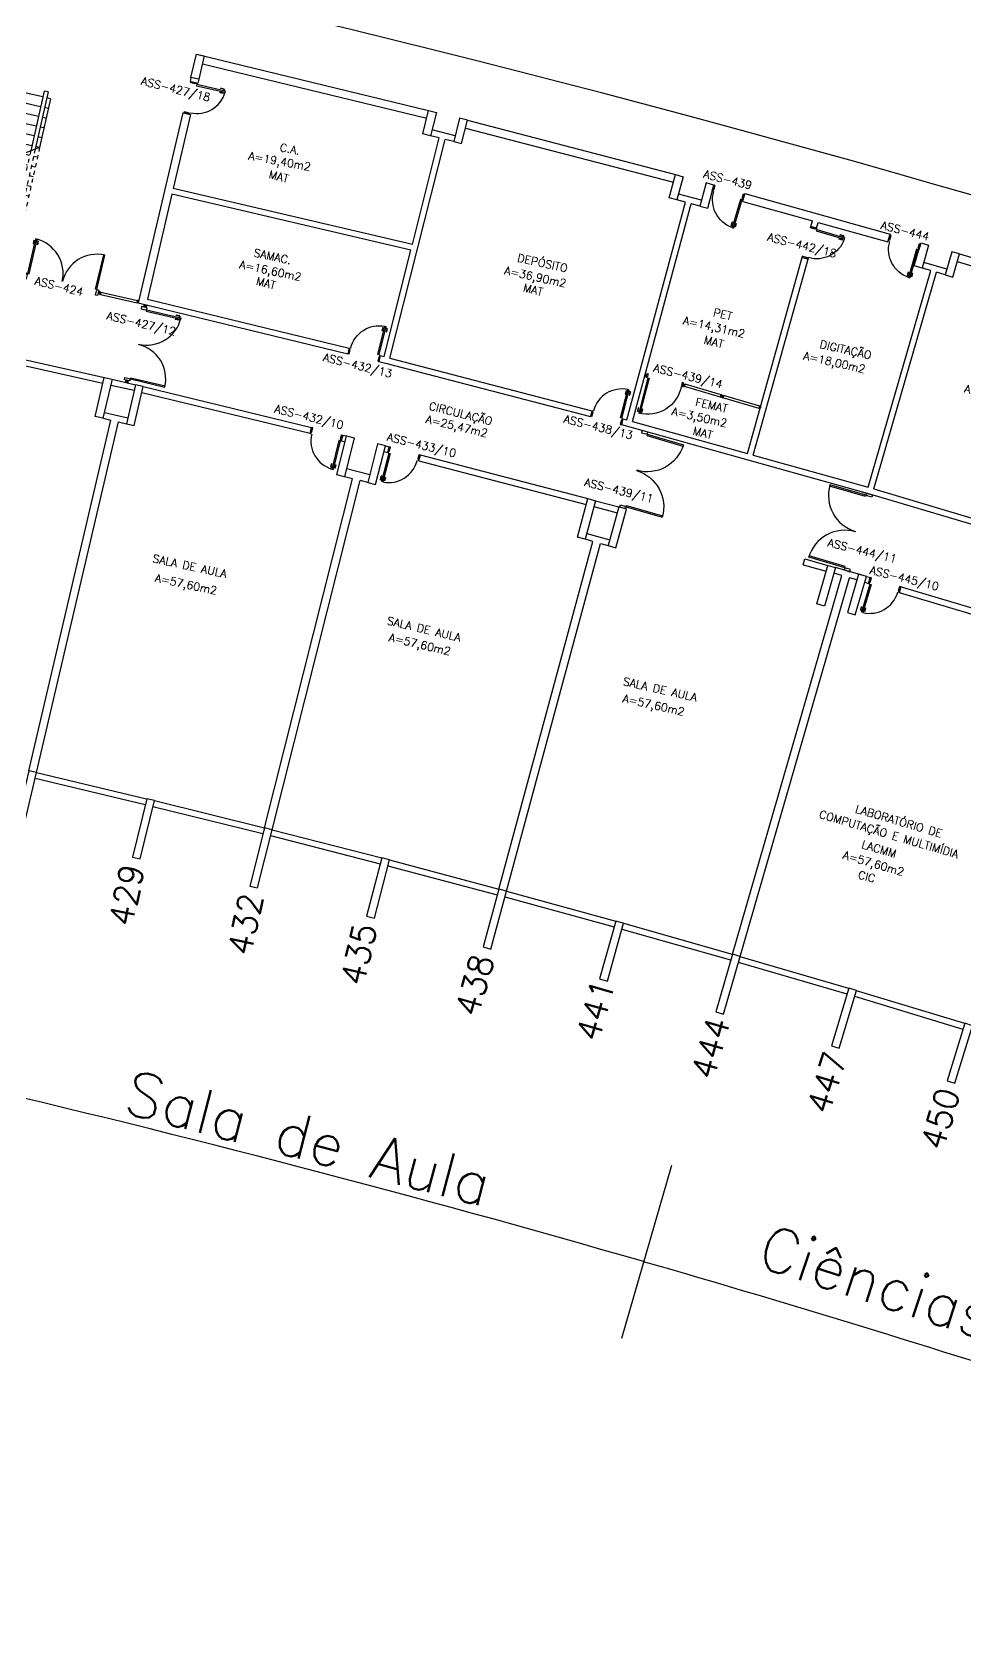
# Model space of a CAD drawing. Extents: x -152 to 150, y 325 to 437.
# Drawn here: x 81.53 to 104.85, y 325.47 to 365.49 of the extents above; entities that cross this region are included whole.
import ezdxf
from ezdxf.enums import TextEntityAlignment as Align

# ---------------------------------------------------------------- set-up
doc = ezdxf.new("R2010")
doc.units = 0
doc.header["$LTSCALE"] = 0.01
doc.header["$MEASUREMENT"] = 0
doc.header["$PDMODE"] = 98
doc.linetypes.add('HIDDEN2', pattern=[0.1875, 0.125, -0.0625])
doc.layers.get('0').update_dxf_attribs({"linetype": 'CONTINUOUS'})
doc.layers.get('DEFPOINTS').update_dxf_attribs({"linetype": 'CONTINUOUS'})
for name, color, linetype in [('ALV', 2, 'CONTINUOUS'), ('AREA', 2, 'CONTINUOUS'), ('BANC', 2, 'CONTINUOUS'), ('CENTRO_DE_CUSTO', 1, 'CONTINUOUS'), ('DIV', 2, 'CONTINUOUS'), ('ESC', 1, 'CONTINUOUS'), ('ESQ', 1, 'CONTINUOUS'), ('ESTR', 3, 'CONTINUOUS'), ('NOPILAR1', 2, 'CONTINUOUS'), ('PISO', 1, 'CONTINUOUS'), ('TEXTO', 2, 'CONTINUOUS'), ('TEXTO-CENTRO-CUSTO', 2, 'CONTINUOUS'), ('TEXTO-ENDEREÇO', 2, 'CONTINUOUS')]:
    doc.layers.add(name, color=color, linetype=linetype)
doc.styles.add('1', font='romans.shx')
doc.styles.add('NOPILAR', font='simplex.shx', dxfattribs={"height": 0.6})
doc.styles.add('UNB-100', font='simplex.shx', dxfattribs={"height": 3})
doc.styles.add('UNB-100-1', font='simplex.shx', dxfattribs={"height": 0.2})
doc.dimstyles.new('1-600', dxfattribs={"dimtxt": 1.1, "dimasz": 2.5, "dimexe": 2, "dimexo": 4, "dimgap": 0.2, "dimtad": 1, "dimdec": 0, "dimzin": 4, "dimdsep": 46, "dimlunit": 6, "dimtxsty": '1', "dimblk1": 'NONE', "dimblk2": 'NONE', "dimsah": 1, "dimcen": 0, "dimclrd": 2, "dimclre": 2, "dimclrt": 2, "dimadec": 0, "dimazin": 0, "dimtfac": 1, "dimtdec": 0, "dimtmove": 2, "dimatfit": 3, "dimldrblk": 'NONE', "dimfxl": 0, "dimtolj": 1, "dimtzin": 0, "dimarcsym": 0})

# ---------------------------------------------------------------- blocks, each defined once
blk = doc.blocks.new('PILAR-SSC')
blk.add_lwpolyline([(0.003, -72.467), (0.003, -73.967), (0.203, -73.967), (0.203, -72.467)], close=True)
blk = doc.blocks.new('PTDP-SSC')
at = {"color": 2}
for p, q in [((0.055, 1.015), (0.09, 1.015)), ((0.055, 0.075), (0.055, 1.015)), ((0.09, 0.075), (0.09, 1.015)), ((1.91, 0.075), (1.91, 1.015)), ((1.945, 1.015), (1.91, 1.015)), ((1.945, 0.075), (1.945, 1.015)), ((0.05, 0.075), (0, 0.075)), ((0, 0.075), (0, -0.075)), ((0.05, 0.04), (0.05, 0.075)), ((0.06, 0.04), (0.05, 0.04)), ((0.055, 0.075), (0.09, 0.075)), ((0.06, -0.075), (0.06, 0.04)), ((1.945, 0.075), (1.91, 0.075)), ((1.94, -0.075), (1.94, 0.04)), ((1.94, 0.04), (1.95, 0.04)), ((1.95, 0.04), (1.95, 0.075)), ((1.95, 0.075), (2, 0.075)), ((2, 0.075), (2, -0.075)), ((0, -0.075), (0.06, -0.075)), ((2, -0.075), (1.94, -0.075))]:
    blk.add_line(p, q, dxfattribs=at)
at = {"color": 1}
for centre, start, end in [((0.055, 0.075), 0, 90), ((1.945, 0.075), 90, 180)]:
    blk.add_arc(centre, 0.94, start, end, dxfattribs=at)
blk = doc.blocks.new('ESCASS-SSC')
at = {"layer": 'ESC'}
for p, q in [((-2.66, -1.888), (-2.66, -4.249)), ((-0.6, -1.888), (-2.66, -1.888)), ((-0.6, -1.738), (-0.6, -3.271)), ((-0.5, -1.738), (-0.6, -1.738)), ((-0.5, -1.738), (-0.5, -3.204)), ((-0.4, -1.888), (-0.5, -1.888)), ((-0.4, -1.888), (-0.4, -3.138)), ((-0.6, -2.138), (-2.66, -2.138)), ((-0.6, -2.388), (-2.66, -2.388)), ((-0.4, -2.138), (-0.5, -2.138)), ((-0.4, -2.388), (-0.5, -2.388)), ((-0.6, -2.638), (-2.66, -2.638)), ((-0.4, -2.638), (-0.5, -2.638)), ((-0.6, -2.888), (-2.66, -2.888)), ((-0.4, -3.138), (-2.66, -4.638)), ((-0.6, -3.138), (-2.66, -3.138)), ((-0.4, -2.888), (-0.5, -2.888)), ((-0.4, -3.138), (-0.5, -3.138)), ((-0.777, -3.388), (-2.66, -3.388)), ((-1.153, -3.638), (-2.66, -3.638)), ((-1.53, -3.888), (-2.66, -3.888)), ((-1.907, -4.138), (-2.66, -4.138)), ((-2.283, -4.388), (-2.66, -4.388))]:
    blk.add_line(p, q, dxfattribs=at)
at = {"layer": 'ESC', "linetype": 'HIDDEN2'}
for p, q in [((-0.4, -3.138), (-0.4, -6.388)), ((-0.6, -3.388), (-0.777, -3.388)), ((-0.6, -3.271), (-0.6, -6.538)), ((-0.5, -3.204), (-0.5, -6.538)), ((-0.4, -3.388), (-0.5, -3.388)), ((-0.6, -3.888), (-1.53, -3.888)), ((-0.6, -3.638), (-1.153, -3.638)), ((-0.4, -3.638), (-0.5, -3.638)), ((-0.4, -3.888), (-0.5, -3.888)), ((-2.66, -4.268), (-2.66, -6.388)), ((-0.6, -4.388), (-2.283, -4.388)), ((-0.6, -4.138), (-1.907, -4.138)), ((-0.4, -4.138), (-0.5, -4.138)), ((-0.4, -4.388), (-0.5, -4.388)), ((-0.6, -4.638), (-2.66, -4.638)), ((-0.4, -4.638), (-0.5, -4.638)), ((-0.6, -4.888), (-2.66, -4.888)), ((-0.6, -5.138), (-2.66, -5.138)), ((-0.4, -4.888), (-0.5, -4.888)), ((-0.4, -5.138), (-0.5, -5.138)), ((-0.6, -5.388), (-2.66, -5.388)), ((-0.4, -5.388), (-0.5, -5.388)), ((-0.6, -5.638), (-2.66, -5.638)), ((-0.6, -5.888), (-2.66, -5.888)), ((-0.4, -5.638), (-0.5, -5.638)), ((-0.4, -5.888), (-0.5, -5.888)), ((-0.6, -6.138), (-2.66, -6.138)), ((-0.6, -6.388), (-2.66, -6.388)), ((-0.4, -6.138), (-0.5, -6.138)), ((-0.4, -6.388), (-0.5, -6.388)), ((-0.5, -6.538), (-0.6, -6.538))]:
    blk.add_line(p, q, dxfattribs=at)
blk = doc.blocks.new('ESCASSS-SSC')
at = {"layer": 'ALV', "xscale": -1}
blk.add_blockref('ESCASS-SSC', (0, 0), dxfattribs=at)
blk = doc.blocks.new('MTT-SSC')
for p, q in [((-0.006, 0.03), (-0.03, 0.03)), ((-0.03, 0.008), (-0.03, 0.03)), ((-0.03, 0.008), (-0.02, 0.008)), ((-0.02, -0.008), (-0.02, 0.008)), ((-0.006, 0.0205), (-0.006, 0.03)), ((0.006, 0.0205), (-0.006, 0.0205)), ((0.0051, 0), (-0.0051, 0)), ((-0.0051, 0), (0.0051, 0)), ((0, -0.0051), (0, 0.0051)), ((0, 0.0051), (0, -0.0051)), ((0.006, 0.0205), (0.006, 0.03)), ((0.006, 0.03), (0.03, 0.03)), ((0.02, -0.008), (0.02, 0.008)), ((0.03, 0.008), (0.02, 0.008)), ((0.03, 0.008), (0.03, 0.03)), ((-0.03, -0.008), (-0.02, -0.008)), ((-0.03, -0.008), (-0.03, -0.03)), ((-0.03, -0.03), (-0.006, -0.03)), ((-0.03, -0.03), (-0.009, -0.03)), ((-0.009, -0.03), (-0.027, -0.03)), ((-0.006, -0.0205), (-0.006, -0.03)), ((-0.006, -0.0205), (-0.006, -0.03)), ((0.006, -0.0205), (-0.006, -0.0205)), ((-0.006, -0.0205), (0.006, -0.0205)), ((0.006, -0.0205), (0.006, -0.03)), ((0.006, -0.0205), (0.006, -0.03)), ((0.03, -0.03), (0.006, -0.03)), ((0.03, -0.008), (0.02, -0.008)), ((0.03, -0.008), (0.03, -0.03))]:
    blk.add_line(p, q)
blk = doc.blocks.new('MTINI-SSC')
for p, q in [((-0.03, 0.008), (-0.03, 0.028)), ((-0.03, 0.028), (-0.008, 0.028)), ((-0.03, 0.008), (-0.02, 0.008)), ((-0.02, 0), (-0.02, 0.008)), ((-0.001, 0), (-0.02, 0)), ((-0.008, 0.019), (-0.008, 0.028)), ((0.008, 0.019), (-0.008, 0.019)), ((0.005, 0), (-0.005, 0)), ((0.02, 0), (-0.001, 0)), ((0, -0.005), (0, 0.005)), ((0.008, 0.019), (0.008, 0.028)), ((0.03, 0.028), (0.008, 0.028)), ((0.03, 0.008), (0.02, 0.008)), ((0.02, 0), (0.02, 0.008)), ((0.03, 0.008), (0.03, 0.028))]:
    blk.add_line(p, q)
blk = doc.blocks.new('DIV-SSC')
for p, q in [((-0.005, 0), (0.005, 0)), ((0, 0.005), (0, -0.005)), ((-0.03, -0.03), (-0.03, -0.97)), ((0.03, -0.03), (-0.03, -0.03)), ((-0.03, -0.03), (-0.009, -0.03)), ((-0.009, -0.03), (-0.027, -0.03)), ((-0.006, -0.02), (0.006, -0.02)), ((-0.006, -0.02), (-0.006, -0.03)), ((-0.005, -0.022), (0.005, -0.022)), ((-0.005, -0.022), (-0.005, -0.029)), ((0.005, -0.029), (-0.005, -0.029)), ((0.005, -0.03), (-0.005, -0.03)), ((0.005, -0.022), (0.005, -0.029)), ((0.006, -0.02), (0.006, -0.03)), ((0.03, -0.03), (0.03, -0.97)), ((0.03, -0.97), (-0.03, -0.97)), ((0.007, -0.999), (-0.007, -0.999)), ((-0.006, -0.98), (-0.006, -0.97)), ((-0.006, -0.98), (0.006, -0.98)), ((0.005, -0.97), (-0.005, -0.97)), ((0, -0.991), (0, -1.006)), ((0.006, -0.98), (0.006, -0.97))]:
    blk.add_line(p, q)
blk = doc.blocks.new('A$C73356FFD')
at = {"layer": 'DIV'}
for p, q in [((0.025, 0.03), (0.035, 0.03)), ((0.035, 0.03), (0.025, 0.03)), ((0.03, 0.025), (0.03, 0.035)), ((0.03, 0.035), (0.03, 0.025))]:
    blk.add_line(p, q, dxfattribs=at)
blk.add_lwpolyline([(0.009, 0.036), (0, 0.036), (0, 0.06), (0.022, 0.06), (0.022, 0.05), (0.038, 0.05), (0.038, 0.06), (0.06, 0.06), (0.06, 0.036), (0.05, 0.036), (0.05, 0.024), (0.06, 0.024), (0.06, 0), (0.038, 0), (0.038, 0.01), (0.022, 0.01), (0.022, 0), (0, 0), (0, 0.024), (0.009, 0.024)], close=True, dxfattribs=at)
blk = doc.blocks.new('A$C265F004B')
at = {"linetype": 'Continuous'}
blk.add_blockref('A$C73356FFD', (0, 0), dxfattribs=at)
blk = doc.blocks.new('PD80-SSC')
at = {"color": 2}
for p, q in [((-0.777, 0.01), (-0.777, -0.03)), ((-0.777, 0.01), (-0.687, 0.01)), ((-0.687, 0), (-0.687, 0.01)), ((-0.075, 0), (0.075, 0)), ((-0.075, 0), (-0.075, -0.02)), ((0.075, -0.03), (0.075, 0)), ((-0.817, -0.065), (-0.817, -0.03)), ((-0.085, -0.03), (-0.817, -0.03)), ((-0.085, -0.065), (-0.817, -0.065)), ((-0.777, -0.105), (-0.777, -0.065)), ((-0.777, -0.105), (-0.687, -0.105)), ((-0.767, 0), (-0.767, -0.03)), ((-0.767, 0), (-0.687, 0)), ((-0.767, -0.095), (-0.767, -0.065)), ((-0.767, -0.095), (-0.687, -0.095)), ((-0.687, -0.095), (-0.687, -0.105)), ((-0.085, -0.03), (-0.085, -0.065)), ((-0.075, -0.02), (-0.04, -0.02)), ((-0.04, -0.03), (-0.04, -0.02)), ((-0.04, -0.03), (0.075, -0.03)), ((-0.075, -0.781), (-0.04, -0.781)), ((-0.075, -0.801), (-0.075, -0.781)), ((-0.04, -0.771), (0.075, -0.771)), ((-0.04, -0.771), (-0.04, -0.781)), ((0.075, -0.771), (0.075, -0.801)), ((-0.075, -0.801), (0.075, -0.801)), ((-0.075, -0.802), (0.075, -0.802))]:
    blk.add_line(p, q, dxfattribs=at)
at = {"color": 1}
blk.add_arc((-0.085, -0.03), 0.731, 182.6571, 270, dxfattribs=at)
blk = doc.blocks.new('PE80-SSC')
at = {"color": 2}
for p, q in [((0.075, 0), (-0.075, 0)), ((-0.075, -0.03), (-0.075, 0)), ((0.075, 0), (0.075, -0.02)), ((0.777, 0.01), (0.687, 0.01)), ((0.687, 0), (0.687, 0.01)), ((0.777, 0.01), (0.777, -0.03)), ((0.04, -0.03), (-0.075, -0.03)), ((0.075, -0.02), (0.04, -0.02)), ((0.04, -0.03), (0.04, -0.02)), ((0.085, -0.03), (0.817, -0.03)), ((0.085, -0.03), (0.085, -0.065)), ((0.085, -0.065), (0.817, -0.065)), ((0.767, 0), (0.687, 0)), ((0.767, -0.095), (0.687, -0.095)), ((0.687, -0.095), (0.687, -0.105)), ((0.777, -0.105), (0.687, -0.105)), ((0.767, 0), (0.767, -0.03)), ((0.767, -0.095), (0.767, -0.065)), ((0.777, -0.105), (0.777, -0.065)), ((0.817, -0.065), (0.817, -0.03)), ((0.04, -0.771), (-0.075, -0.771)), ((-0.075, -0.771), (-0.075, -0.801)), ((0.04, -0.771), (0.04, -0.781)), ((0.075, -0.781), (0.04, -0.781)), ((0.075, -0.801), (0.075, -0.781)), ((0.075, -0.801), (-0.075, -0.801)), ((0.075, -0.802), (-0.075, -0.802))]:
    blk.add_line(p, q, dxfattribs=at)
at = {"color": 1}
blk.add_arc((0.085, -0.03), 0.731, 270, 357.3429, dxfattribs=at)
blk = doc.blocks.new('*D81')
at = {"layer": 'DEFPOINTS', "color": 0}
for p in [(99.036, 342.436), (98.62, 340.995), (122.267, 334.866), (121.754, 333.457), (112.016, 329.987)]:
    blk.add_point(p, dxfattribs=at)
at = {"layer": 'TEXTO-CENTRO-CUSTO', "color": 2, "lineweight": -2}
for p, q in [((97.511, 337.152), (96.264, 332.828)), ((120.386, 329.698), (118.846, 325.469))]:
    blk.add_line(p, q, dxfattribs=at)
blk.add_arc((-0.447, -2.286), 350.79, 70, 73.90244, dxfattribs=at)
at = {"layer": 'TEXTO-CENTRO-CUSTO', "color": 2, "insert": (108.527, 332.13), "char_height": 1.1, "attachment_point": 5, "rotation": 341.9512, "style": '1'}
blk.add_mtext('\\A1;Ciências da Computação', dxfattribs=at)
blk = doc.blocks.new('_NONE')
at = {"color": 0, "linetype": 'ByBlock'}
blk.add_circle((0, 0), 0.25, dxfattribs=at)
blk = doc.blocks.new('*D67')
at = {"layer": 'DEFPOINTS', "color": 0}
for p in [(81.449, 347.023), (81.107, 345.563), (99.036, 342.436), (98.62, 340.995), (91.114, 336.346)]:
    blk.add_point(p, dxfattribs=at)
at = {"layer": 'TEXTO-CENTRO-CUSTO', "color": 2, "lineweight": -2}
for p, q in [((80.195, 341.668), (79.172, 337.293)), ((97.511, 337.152), (96.264, 332.83))]:
    blk.add_line(p, q, dxfattribs=at)
blk.add_arc((0.367, 0.532), 347.859, 73.90244, 76.82927, dxfattribs=at)
at = {"layer": 'TEXTO-CENTRO-CUSTO', "color": 2, "insert": (88.441, 337.832), "char_height": 1.1, "attachment_point": 5, "rotation": 345.3659, "style": '1'}
blk.add_mtext('\\A1;Sala de Aula', dxfattribs=at)
blk = doc.blocks.new('PDV2E-SSC')
at = {"layer": 'DIV'}
for p, q in [((0.034, 0.925), (0.034, 0.835)), ((0.034, 0.925), (0.074, 0.925)), ((0.044, 0.835), (0.034, 0.835)), ((0.044, 0.915), (0.044, 0.835)), ((0.044, 0.915), (0.074, 0.915)), ((0.076, 0.05), (0.076, 0.965)), ((0.106, 0.965), (0.076, 0.965)), ((0.106, 0.05), (0.106, 0.965)), ((0.148, 0.925), (0.108, 0.925)), ((0.138, 0.915), (0.108, 0.915)), ((0.138, 0.915), (0.138, 0.835)), ((0.138, 0.835), (0.148, 0.835)), ((0.148, 0.925), (0.148, 0.835)), ((0.031, 0.05), (0.031, -0.05)), ((0.051, 0.05), (0.031, 0.05)), ((0.051, 0.02), (0.051, 0.05)), ((0.051, 0.02), (0.061, 0.02)), ((0.061, -0.05), (0.061, 0.02)), ((0.076, 0.05), (0.106, 0.05)), ((0.95, 0.02), (0.94, 0.02)), ((0.94, -0.05), (0.94, 0.02)), ((0.95, 0.02), (0.95, 0.05)), ((0.95, 0.05), (0.97, 0.05)), ((0.97, 0.05), (0.97, 0.035)), ((0.97, 0.035), (0.97, -0.035)), ((0.031, -0.05), (0.061, -0.05)), ((0.97, -0.05), (0.94, -0.05)), ((0.97, -0.035), (0.97, -0.05))]:
    blk.add_line(p, q, dxfattribs=at)
at = {"layer": 'DIV', "color": 1}
blk.add_arc((0.076, 0.1), 0.865, 356.6786, 90, dxfattribs=at)

msp = doc.modelspace()

# ---------------------------------------------------------------- linework, layer by layer
at = {"layer": 'ALV'}
for p, q in [((85.64, 364.934), (91.444, 363.524)), ((85.789, 364.692), (91.396, 363.33)), ((85.503, 364.35), (85.48, 364.249)), ((85.48, 364.249), (85.675, 364.206)), ((85.698, 364.305), (85.675, 364.206)), ((85.297, 363.468), (84.184, 358.713)), ((85.492, 363.425), (85.06, 361.578)), ((85.297, 363.468), (85.492, 363.425)), ((92.11, 362.892), (91.528, 363.039)), ((92.363, 363.086), (97.561, 361.729)), ((92.413, 363.28), (97.611, 361.922)), ((90.477, 357.336), (91.855, 362.802)), ((91.039, 360.178), (91.709, 362.838)), ((91.709, 362.838), (91.491, 362.893)), ((92.073, 362.747), (91.855, 362.802)), ((85.026, 361.432), (84.413, 358.811)), ((91.002, 360.033), (85.026, 361.432)), ((91.039, 360.178), (85.06, 361.578)), ((98.267, 361.279), (97.687, 361.436)), ((99.295, 361.253), (99.349, 361.446)), ((99.349, 361.446), (102.978, 360.432)), ((96.395, 355.791), (97.865, 361.232)), ((96.54, 355.752), (98.01, 361.193)), ((97.865, 361.232), (97.648, 361.291)), ((98.227, 361.134), (98.01, 361.193)), ((99.295, 361.253), (101.038, 360.766)), ((100.998, 360.622), (101.038, 360.766)), ((100.998, 360.622), (101.142, 360.582)), ((101.142, 360.582), (101.183, 360.726)), ((101.183, 360.726), (102.924, 360.239)), ((102.924, 360.239), (102.978, 360.432)), ((90.332, 357.373), (91.002, 360.033)), ((100.79, 359.88), (100.935, 359.839)), ((104.712, 359.939), (108.998, 358.662)), ((102.43, 354.106), (103.993, 359.522)), ((102.575, 354.065), (104.137, 359.48)), ((103.993, 359.522), (103.777, 359.584)), ((103.993, 359.522), (103.777, 359.584)), ((104.395, 359.562), (103.819, 359.728)), ((104.354, 359.418), (104.137, 359.48)), ((104.655, 359.747), (108.941, 358.47)), ((84.184, 358.713), (89.42, 357.44)), ((84.413, 358.811), (89.456, 357.586)), ((79.025, 357.821), (83.338, 356.851)), ((78.996, 357.673), (83.303, 356.705)), ((89.456, 357.586), (89.42, 357.44)), ((90.235, 357.397), (90.199, 357.251)), ((90.235, 357.397), (90.332, 357.373)), ((90.199, 357.251), (90.368, 357.21)), ((90.368, 357.21), (95.488, 355.873)), ((90.477, 357.336), (95.522, 356.019)), ((83.498, 356.662), (84.083, 356.53)), ((83.532, 356.806), (84.116, 356.669)), ((84.311, 356.623), (88.516, 355.602)), ((84.276, 356.478), (88.48, 355.456)), ((81.449, 347.023), (83.5, 355.786)), ((83.305, 355.832), (83.5, 355.786)), ((83.339, 355.978), (83.923, 355.841)), ((95.522, 356.019), (95.488, 355.873)), ((96.298, 355.816), (96.264, 355.67)), ((96.298, 355.816), (96.395, 355.791)), ((96.54, 355.752), (99.413, 354.949)), ((81.644, 346.978), (83.694, 355.741)), ((83.694, 355.741), (83.889, 355.695)), ((88.516, 355.602), (88.48, 355.456)), ((89.295, 355.412), (89.259, 355.267)), ((89.295, 355.412), (89.393, 355.389)), ((96.264, 355.673), (102.461, 353.942)), ((89.259, 355.267), (89.358, 355.243)), ((90.325, 354.999), (90.423, 354.973)), ((90.363, 355.144), (90.461, 355.119)), ((90.423, 354.973), (90.461, 355.119)), ((89.973, 354.418), (89.391, 354.564)), ((91.199, 354.771), (91.236, 354.916)), ((91.199, 354.771), (95.385, 353.678)), ((91.236, 354.916), (95.423, 353.823)), ((99.557, 354.909), (102.43, 354.106)), ((87.337, 345.594), (89.537, 354.321)), ((87.531, 345.545), (89.731, 354.272)), ((89.537, 354.321), (89.342, 354.37)), ((89.924, 354.224), (89.731, 354.272)), ((95.615, 353.771), (96.194, 353.614)), ((102.297, 353.988), (102.461, 353.942)), ((102.461, 353.942), (107.528, 352.433)), ((102.575, 354.065), (107.572, 352.576)), ((95.576, 353.626), (96.155, 353.47)), ((95.394, 352.95), (95.973, 352.794)), ((93.2, 344.065), (95.548, 352.753)), ((93.393, 344.013), (95.741, 352.701)), ((95.548, 352.753), (95.354, 352.806)), ((95.741, 352.701), (95.934, 352.649)), ((100.804, 352.172), (101.384, 352.01)), ((100.846, 352.317), (101.425, 352.155)), ((99.036, 342.436), (101.768, 351.9)), ((99.229, 342.381), (101.96, 351.844)), ((101.768, 351.9), (101.574, 351.956)), ((102.192, 351.933), (101.616, 352.1)), ((102.151, 351.789), (101.96, 351.844)), ((102.386, 351.878), (102.193, 351.933)), ((102.386, 351.878), (102.485, 351.848)), ((102.441, 351.705), (102.485, 351.848)), ((102.343, 351.734), (102.441, 351.705)), ((103.209, 351.476), (103.254, 351.619)), ((103.209, 351.476), (107.353, 350.242)), ((103.254, 351.619), (107.398, 350.385)), ((81.641, 346.978), (84.394, 346.322)), ((81.607, 346.832), (84.359, 346.176)), ((84.588, 346.274), (87.337, 345.594)), ((84.552, 346.129), (87.299, 345.449)), ((87.492, 345.4), (90.232, 344.697)), ((87.529, 345.546), (90.27, 344.842)), ((90.425, 344.647), (93.16, 343.92)), ((90.463, 344.792), (93.198, 344.065)), ((93.351, 343.869), (96.08, 343.119)), ((93.391, 344.013), (96.12, 343.263)), ((96.271, 343.065), (98.993, 342.292)), ((96.312, 343.21), (99.034, 342.437)), ((99.184, 342.237), (101.9, 341.441)), ((99.226, 342.381), (101.942, 341.585)), ((102.09, 341.384), (104.798, 340.565)), ((102.133, 341.528), (104.842, 340.709))]:
    msp.add_line(p, q, dxfattribs=at)
msp.add_lwpolyline([(100.804, 352.172), (100.846, 352.317)], dxfattribs=at)
at = {"layer": 'BANC'}
for p, q in [((99.413, 354.949), (100.79, 359.88)), ((99.557, 354.909), (100.935, 359.839))]:
    msp.add_line(p, q, dxfattribs=at)
at = {"layer": 'DIV'}
for p, q in [((81.577, 360.283), (81.555, 360.196)), ((81.565, 360.193), (81.556, 360.195)), ((81.584, 360.271), (81.565, 360.193)), ((81.577, 360.283), (81.616, 360.273)), ((81.584, 360.271), (81.613, 360.264)), ((81.675, 360.249), (81.645, 360.256)), ((81.687, 360.256), (81.648, 360.266)), ((81.675, 360.249), (81.656, 360.171)), ((81.656, 360.171), (81.665, 360.169)), ((81.687, 360.256), (81.665, 360.169)), ((85.112, 358.311), (85.11, 358.302)), ((85.198, 358.28), (85.11, 358.301)), ((85.19, 358.292), (85.112, 358.311)), ((85.135, 358.402), (85.137, 358.411)), ((85.212, 358.383), (85.135, 358.402)), ((85.224, 358.39), (85.137, 358.411)), ((85.19, 358.292), (85.197, 358.321)), ((85.198, 358.28), (85.207, 358.319)), ((85.212, 358.383), (85.205, 358.353)), ((85.224, 358.39), (85.215, 358.351))]:
    msp.add_line(p, q, dxfattribs=at)
at = {"layer": 'ESTR'}
for points in [[(85.835, 364.889), (85.698, 364.305), (85.503, 364.35), (85.64, 364.934)], [(91.637, 363.475), (91.49, 362.894), (91.296, 362.943), (91.443, 363.524)], [(92.219, 363.329), (92.072, 362.747), (92.266, 362.698), (92.412, 363.28)], [(97.804, 361.87), (97.647, 361.291), (97.454, 361.343), (97.611, 361.923)], [(98.383, 361.714), (98.226, 361.135), (98.419, 361.083), (98.576, 361.662)], [(103.942, 360.161), (103.776, 359.584), (103.584, 359.64), (103.75, 360.216)], [(104.519, 359.994), (104.352, 359.418), (104.545, 359.362), (104.711, 359.939)], [(83.337, 356.851), (83.532, 356.806), (83.304, 355.832), (83.109, 355.878)], [(84.116, 356.669), (83.888, 355.696), (84.083, 355.65), (84.311, 356.624)], [(89.392, 355.389), (89.586, 355.34), (89.342, 354.37), (89.148, 354.419)], [(90.168, 355.193), (89.924, 354.224), (90.118, 354.175), (90.362, 355.144)], [(95.422, 353.823), (95.615, 353.771), (95.354, 352.806), (95.161, 352.858)], [(96.194, 353.614), (95.933, 352.649), (96.126, 352.597), (96.387, 353.562)], [(101.424, 352.155), (101.616, 352.1), (101.339, 351.139), (101.147, 351.194)], [(102.192, 351.933), (101.915, 350.973), (102.107, 350.917), (102.385, 351.878)]]:
    msp.add_lwpolyline(points, close=True, dxfattribs=at)
at = {"layer": 'PISO'}
for radius, end in [(382.359, 90.01762), (375.744, 90.01793)]:
    msp.add_arc((0.463, 0.506), radius, 69.08957, end, dxfattribs=at)

# ---------------------------------------------------------------- block references
at = {"xscale": -1, "rotation": 165.5526720614461}
msp.add_blockref('PDV2E-SSC', (96.862, 356.91), dxfattribs=at)
at = {"layer": 'DIV', "yscale": 0.9392882623047285, "zscale": 0.9392882623047237}
for p, xscale, rotation in [((81.357, 359.396), 0.9392882623047221, 346.822681260948), ((84.337, 358.609), 0.9392882623047254, 256.8226812609472)]:
    msp.add_blockref('PTDP-SSC', p, dxfattribs=dict(at, xscale=xscale, rotation=rotation))
at = {"layer": 'DIV', "xscale": -1}
for name, p, rotation in [('MTT-SSC', (83.216, 358.961), 167.3167650998222), ('DIV-SSC', (83.216, 358.961), 77.3167650998213), ('MTINI-SSC', (84.191, 358.742), 77.3167650998165), ('MTINI-SSC', (96.862, 356.91), 255.3261927030362), ('MTINI-SSC', (99.739, 356.095), 73.39480630545201)]:
    msp.add_blockref(name, p, dxfattribs=dict(at, rotation=rotation))
at = {"layer": 'DIV'}
for name, p, rotation in [('A$C265F004B', (84.38, 358.6), 76.40379999999949), ('A$C265F004B', (83.924, 356.714), 76.40379999999949), ('MTT-SSC', (97.821, 356.66), 253.7622507958574), ('DIV-SSC', (98.78, 356.377), 253.5654141622547), ('MTT-SSC', (98.781, 356.378), 253.7622507958574), ('DIV-SSC', (99.739, 356.095), 253.5654141622547)]:
    msp.add_blockref(name, p, dxfattribs=dict(at, rotation=rotation))
at = {"layer": 'ESC', "xscale": -1, "rotation": 347.332669107}
msp.add_blockref('ESCASSS-SSC', (82.799, 365.573), dxfattribs=at)
at = {"layer": 'ESQ'}
for name, p, rotation in [('PE80-SSC', (85.577, 364.227), 346.934488579789), ('PD80-SSC', (96.281, 355.743), 255.2375959059807), ('PE80-SSC', (89.281, 355.339), 256.4612371765881), ('PD80-SSC', (90.442, 355.046), 75.49566065699337), ('PTDP-SSC', (101.903, 352.018), 73.69583331497371), ('PD80-SSC', (102.463, 351.776), 73.73037778333871)]:
    msp.add_blockref(name, p, dxfattribs=dict(at, rotation=rotation))
at = {"layer": 'ESQ', "xscale": -1}
for name, p, rotation in [('PD80-SSC', (99.324, 361.362), 253.5428918989517), ('PD80-SSC', (101.07, 360.601), 343.5428918989537), ('PD80-SSC', (103.723, 360.12), 254.2002796549371), ('PE80-SSC', (90.217, 357.324), 256.4066900603852), ('PTDP-SSC', (96.291, 353.588), 253.6958333149848)]:
    msp.add_blockref(name, p, dxfattribs=dict(at, rotation=rotation))
at = {"layer": 'ESTR'}
for p, rotation in [((97.958, 417.584), 346.829268292683), ((101.505, 416.739), 346.3414634146332), ((105.045, 415.864), 345.8536585365851), ((108.578, 414.958), 345.3658536585355), ((112.102, 414.023), 344.8780487804866), ((115.619, 413.057), 344.3902439024403), ((119.127, 412.062), 343.9024390243897), ((122.626, 411.037), 343.4146341463417), ((126.117, 409.982), 342.9268292682939)]:
    msp.add_blockref('PILAR-SSC', p, dxfattribs=dict(at, rotation=rotation))

# ---------------------------------------------------------------- texts
at = {"layer": 'AREA', "style": 'UNB-100'}
for s, rotation, p in [('A=19,40m2', 349.6503, (86.928, 362.299)), ('A=16,60m2', 347.8872, (86.698, 359.589)), ('A=36,90m2', 347.6389, (93.32, 359.438)), ('A=14,31m2', 347.2395, (97.787, 358.189)), ('A=18,00m2', 347.2395, (100.796, 357.305)), ('A=25,47m2', 346.6286, (91.358, 355.719)), ('A=3,50m2', 347.2395, (97.507, 355.916)), ('A=57,60m2', 347.8644, (84.588, 351.751)), ('A=57,60m2', 346.6286, (90.435, 350.265)), ('A=57,60m2', 347.2958, (96.278, 348.739)), ('A=57,60m2', 343.6359, (101.781, 344.83))]:
    msp.add_text(s, height=0.2, rotation=rotation, dxfattribs=at).set_placement(p)
at = {"layer": 'CENTRO_DE_CUSTO', "linetype": 'Continuous', "style": 'UNB-100'}
for s, p in [('MAT', (87.432, 361.84)), ('MAT', (87.113, 359.174)), ('MAT', (93.79, 359.01)), ('MAT', (98.309, 357.704)), ('MAT', (98.03, 355.43)), ('CIC', (102.161, 344.332))]:
    msp.add_text(s, height=0.2, rotation=345.448, dxfattribs=at).set_placement(p)
at = {"layer": 'NOPILAR1', "style": 'NOPILAR'}
for s, rotation, p in [('429', 78.2592, (84.027, 343.097)), ('432', 78.2592, (86.999, 342.369)), ('435', 76.9251, (89.812, 341.616)), ('438', 74.0451, (92.67, 340.838)), ('441', 74.0451, (95.688, 340.217)), ('444', 74.0451, (98.565, 339.266)), ('447', 72.6715, (101.451, 338.4)), ('450', 74.0451, (104.308, 337.499))]:
    msp.add_text(s, height=0.6, rotation=rotation, dxfattribs=at).set_placement(p)
at = {"layer": 'TEXTO', "style": 'UNB-100'}
for s, rotation, p in [('C.A.', 349.6503, (87.71, 362.509)), ('SAMAC.', 347.8872, (87.056, 359.878)), ('DEPÓSITO', 347.6389, (93.646, 359.75)), ('ALUNOS P. G.', 346.6286, (104.819, 356.484)), ('CIRCULAÇÃO', 345.899, (91.436, 356.05)), ('SALA DE AULA', 347.8644, (84.529, 352.237)), ('SALA DE AULA', 346.6286, (90.388, 350.683)), ('SALA DE AULA', 347.2958, (96.288, 349.166)), ('LABORATÓRIO DE', 343.6359, (102.091, 345.982)), ('COMPUTAÇÃO E MULTIMÍDIA', 343.6359, (101.187, 345.848)), ('LACMM', 343.6359, (102.247, 345.095))]:
    msp.add_text(s, height=0.2, rotation=rotation, dxfattribs=at).set_placement(p)
for s, p in [('PET', (98.776, 358.333)), ('DIGITAÇÃO', (101.846, 357.448)), ('FEMAT', (98.496, 356.059))]:
    msp.add_text(s, height=0.2, rotation=347.2395, dxfattribs=at).set_placement(p, align=Align.CENTER)
at = {"layer": 'TEXTO-ENDEREÇO', "style": 'UNB-100-1'}
for s, rotation, p in [('ASS-427/18', 346.0863, (85.099, 363.961)), ('ASS-439', 345.9558, (98.897, 361.698)), ('ASS-444', 345.9558, (103.332, 360.419)), ('ASS-442/18', 345.9558, (100.754, 360.059)), ('ASS-424', 346.0863, (82.182, 359.032)), ('ASS-427/12', 346.4885, (84.24, 358.104)), ('ASS-432/13', 346.0863, (89.646, 357.055)), ('ASS-439/14', 345.9558, (97.907, 356.79)), ('ASS-432/10', 346.0863, (88.431, 355.769)), ('ASS-438/13', 346.0863, (95.662, 355.515)), ('ASS-433/10', 346.0863, (91.245, 355.065)), ('ASS-439/11', 346.0863, (96.177, 353.932)), ('ASS-444/11', 346.0863, (102.26, 352.423)), ('ASS-445/10', 346.0863, (103.311, 351.736))]:
    msp.add_text(s, height=0.2, rotation=rotation, dxfattribs=at).set_placement(p, align=Align.CENTER)

# ---------------------------------------------------------------- dimensions: what is measured, and where the dimension line sits
at = {"layer": 'TEXTO-CENTRO-CUSTO'}
for base, line1, line2, text, picture, middle in [((91.114, 336.346), ((81.449, 347.023), (81.107, 345.563)), ((99.036, 342.436), (98.62, 340.995)), 'Sala de Aula', '*D67', (88.441, 337.832)), ((112.016, 329.987), ((99.036, 342.436), (98.62, 340.995)), ((121.754, 333.457), (122.267, 334.866)), 'Ciências da Computação', '*D81', (108.527, 332.13))]:
    dim = msp.add_angular_dim_2l(base=base, line1=line1, line2=line2, text=text, dimstyle='1-600', override={"dimazin": 1}, dxfattribs=at)
    dim.commit()
    dim.dimension.update_dxf_attribs({"geometry": picture, "text_midpoint": middle})

doc.saveas('drawing.dxf')
